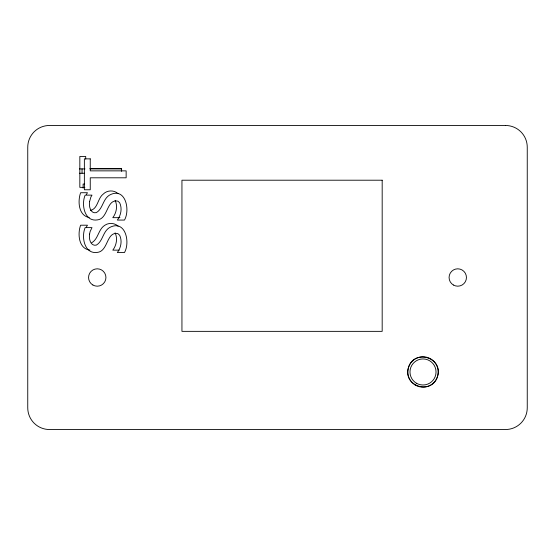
<?xml version="1.0" encoding="UTF-8"?>
<svg xmlns="http://www.w3.org/2000/svg" width="555" height="555" viewBox="0 0 555 555"><rect width="100%" height="100%" fill="white"/><g stroke="black" fill="none" stroke-linecap="round" stroke-linejoin="round"><path stroke-width="0.83" d="M86.344 194.632L87.461 192.724L80.614 192.724C77.603 201.063 78.38 215.638 89.237 217.525M86.344 227.113L87.461 225.205L80.614 225.205C77.45 233.69 78.56 248.876 89.924 250.09M91.707 242.743C98.325 239.101 98.235 229.333 104.819 225.275C108.773 222.5 114.621 222.853 118.139 226.183M90.403 210.407C97.957 208.971 97.541 198.267 103.223 194.111C107.08 190.088 114.094 189.838 118.139 193.702M89.986 168.456L121.607 168.456L121.607 171.342M79.365 168.914L85.026 168.914M90.063 168.914L121.607 168.914M79.358 173.257L84.499 173.257M84.651 184.052L83.118 184.052L83.118 188.138M84.873 187.368L79.83 187.368L79.83 156.454L85.713 156.454L85.713 159.028M119.942 217.664L112.804 217.664C116.481 212.87 117.806 205.884 115.107 200.341M119.152 250.145L112.804 250.145C116.481 245.352 117.806 238.366 115.107 232.823M82.043 168.838L82.043 173.16M89.598 201.611C88.738 206.002 90.34 213.869 96.244 212.669C102.862 209.02 102.772 199.259 109.356 195.194C125.166 186.404 130.55 209.464 124.48 220.064L117.341 220.064C121.018 215.278 122.343 208.292 119.644 202.748L117.861 201.146C106.352 198.759 108.385 218.767 97.382 219.905C84.277 221.951 81.148 204.309 85.151 195.131L91.998 195.131L90.881 197.039L89.598 201.611M89.598 234.092C88.738 238.483 90.34 246.351 96.244 245.15C102.862 241.501 102.772 231.74 109.356 227.675C125.166 218.885 130.55 241.945 124.48 252.546L117.341 252.546C121.018 247.759 122.343 240.773 119.644 235.23L117.861 233.627C106.352 231.241 108.385 251.249 97.382 252.386C84.277 254.433 81.148 236.791 85.151 227.612L91.998 227.612L90.076 231.678L89.598 234.092M408.404 367.75C402.729 386.655 432.324 395.209 437.611 376.193C443.285 357.288 413.69 348.734 408.404 367.75M505.536 125.479L49.464 125.479A21.714 21.714 0 0 0 27.75 147.193L27.75 407.807A21.714 21.714 0 0 0 49.464 429.521L505.536 429.521A21.714 21.714 0 0 0 527.25 407.807L527.25 147.193A21.714 21.714 0 0 0 505.536 125.479M90.25 158.862L84.367 158.862L84.367 189.768L90.25 189.768L90.25 177.801L126.145 177.801L126.145 170.864L90.25 170.864L90.25 158.862M382.18 180.208L181.943 180.208L181.943 331.356L382.18 331.356L382.18 180.208M416.493 383.255A13.029 13.029 0 0 0 436.036 371.968A13.029 13.029 0 0 0 416.493 360.688A13.029 13.029 0 0 0 416.493 383.255M92.9 285.02A8.686 8.686 0 0 0 105.936 277.5A8.686 8.686 0 0 0 92.9 269.98A8.686 8.686 0 0 0 92.9 285.02M453.414 285.02A8.686 8.686 0 0 0 466.443 277.5A8.686 8.686 0 0 0 453.414 269.98A8.686 8.686 0 0 0 453.414 285.02M415.147 384.983A15.2 15.2 0 0 0 438.207 372.266A15.2 15.2 0 0 0 415.667 358.662A15.2 15.2 0 0 0 415.147 384.983"/></g></svg>
